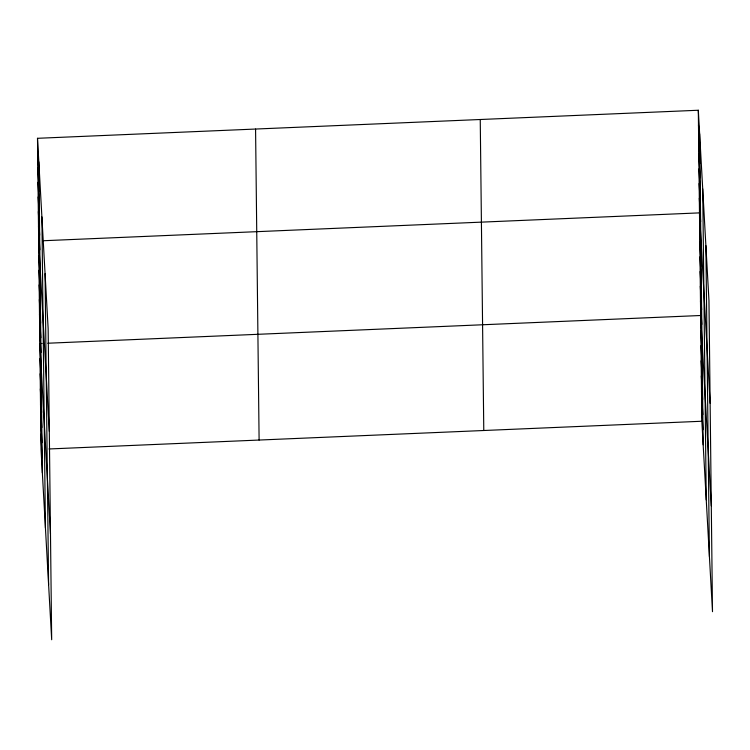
<?xml version="1.0" encoding="UTF-8"?>
<svg xmlns="http://www.w3.org/2000/svg" width="750" height="750" viewBox="0 0 750 750"><rect width="100%" height="100%" fill="white"/><g stroke="black" fill="none" stroke-linecap="round" stroke-linejoin="round"><path stroke-width="1.12" d="M37.5 138.3L48.15 328.753L51.684 639.75L41.034 449.306L37.5 138.3L698.316 110.25L708.966 300.694L712.5 611.7L701.85 421.247L698.316 110.25M43.209 240.741L699.487 212.878L710.128 403.322M42.103 343.472L39.834 343.566L50.484 534.009M47.784 343.228L700.65 315.506L711.3 505.959M48.984 448.969L701.85 421.247M698.484 124.903L699.797 148.444M698.653 139.566L699.966 163.106M698.822 154.228L700.134 177.769M698.981 168.891L700.303 192.431M699.15 183.553L700.462 207.094M699.319 198.216L700.631 221.756M699.647 227.541L700.969 251.081M699.816 242.203L701.138 265.744M699.984 256.866L701.297 280.406M700.153 271.528L701.466 295.059M700.322 286.181L701.634 309.722M700.481 300.844L701.803 324.384M700.819 330.619L702.141 354.15M700.997 345.722L702.309 369.262M701.166 360.825L702.478 384.366M701.334 375.928L702.656 399.469M701.512 391.041L702.825 414.581M701.681 406.144L702.994 429.684M37.669 152.963L38.981 176.503M37.837 167.625L39.15 191.166M37.997 182.287L39.319 205.828M38.166 196.95L39.478 220.491M38.334 211.613L39.647 235.153M38.503 226.275L39.816 249.816M38.663 240.938L49.312 431.381M38.831 255.6L40.153 279.141M39 270.262L40.312 293.794M39.169 284.916L40.481 308.456M39.337 299.578L40.65 323.119M39.497 314.241L40.819 337.781M39.666 328.903L40.978 352.444M40.003 358.669L41.325 382.209M40.172 373.781L41.494 397.322M40.35 388.884L41.662 412.425M40.519 403.988L41.831 427.528M40.688 419.1L42.009 442.641M40.866 434.203L42.178 457.744M705.881 245.616L709.425 556.622M702.712 188.869L706.247 499.866M699.637 133.781L703.172 444.788M480.244 119.503L483.778 430.509M255.572 129.047L259.106 440.053M45.066 273.675L48.6 584.672M41.897 216.919L45.431 527.925M38.812 161.841L42.347 472.847"/></g></svg>
